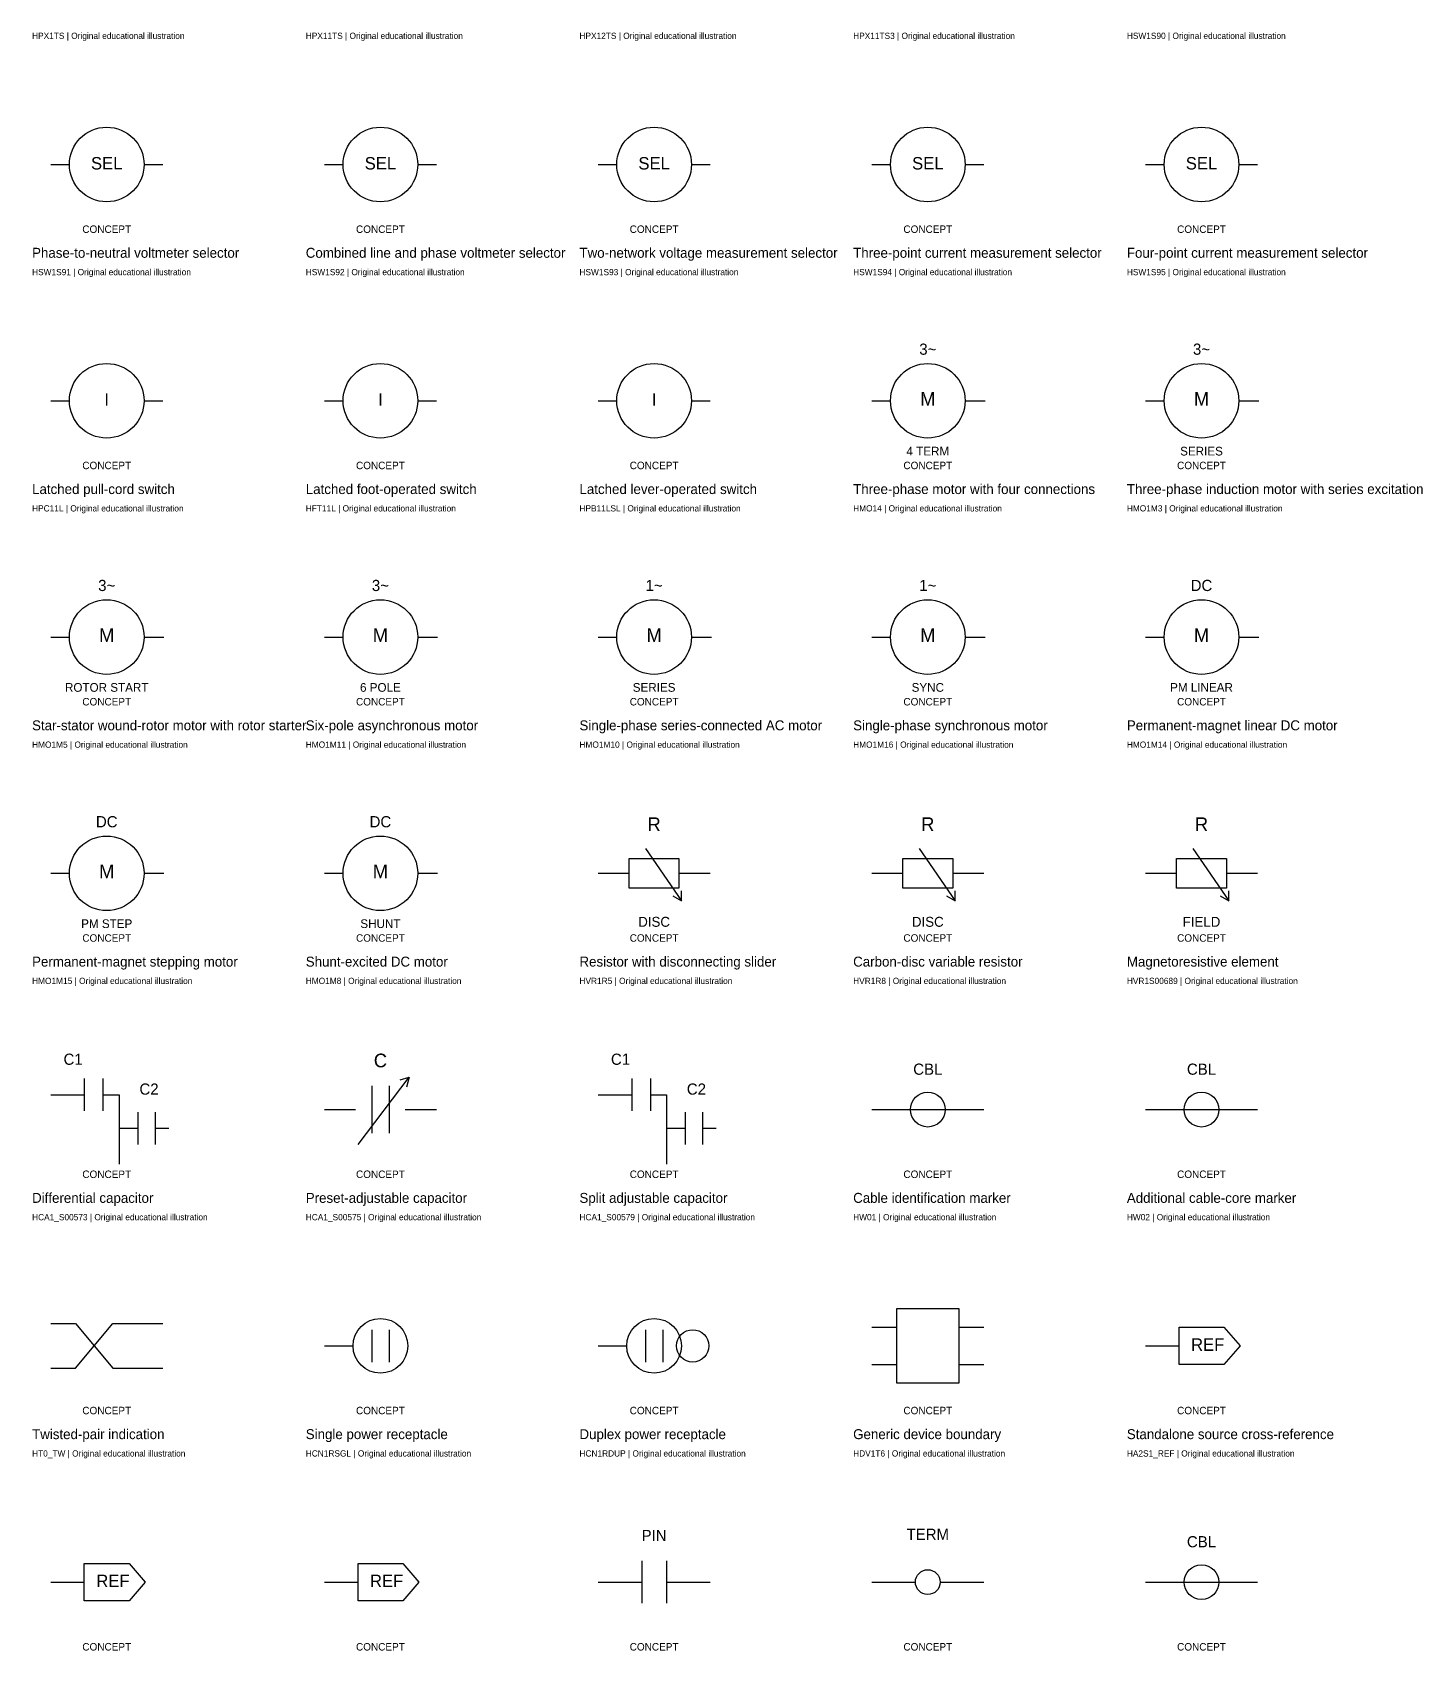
# Model space of a CAD drawing. Extents: x -25 to 1140, y -41451 to 113.
# Drawn here: x 0 to 1118, y -36285 to -34984 of the extents above; entities that cross this region are included whole.
import ezdxf
from ezdxf.enums import TextEntityAlignment as Align

# ---------------------------------------------------------------- set-up
doc = ezdxf.new("R2010")
doc.units = 0
doc.layers.add('REFERENCE', color=7, linetype='CONTINUOUS')

# ---------------------------------------------------------------- blocks, each defined once
blk = doc.blocks.new('REF_IEC_PHASE_TO_NEUTRAL_VOLTMETER_SELECTOR')
at = {"layer": 'REFERENCE'}
for p, q in [((15, 60), (30, 60)), ((90, 60), (105, 60))]:
    blk.add_line(p, q, dxfattribs=at)
blk.add_circle((60, 60), 30, dxfattribs=at)
for s, height, p in [('SEL', 10, (60, 56)), ('CONCEPT', 6, (60, 5))]:
    blk.add_text(s, height=height, dxfattribs=at).set_placement(p, align=Align.CENTER)
blk = doc.blocks.new('REF_IEC_COMBINED_LINE_AND_PHASE_VOLTMETER_SELECTOR')
at = {"layer": 'REFERENCE'}
for p, q in [((15, 60), (30, 60)), ((90, 60), (105, 60))]:
    blk.add_line(p, q, dxfattribs=at)
blk.add_circle((60, 60), 30, dxfattribs=at)
for s, height, p in [('SEL', 10, (60, 56)), ('CONCEPT', 6, (60, 5))]:
    blk.add_text(s, height=height, dxfattribs=at).set_placement(p, align=Align.CENTER)
blk = doc.blocks.new('REF_IEC_TWO_NETWORK_VOLTAGE_MEASUREMENT_SELECTOR')
at = {"layer": 'REFERENCE'}
for p, q in [((15, 60), (30, 60)), ((90, 60), (105, 60))]:
    blk.add_line(p, q, dxfattribs=at)
blk.add_circle((60, 60), 30, dxfattribs=at)
for s, height, p in [('SEL', 10, (60, 56)), ('CONCEPT', 6, (60, 5))]:
    blk.add_text(s, height=height, dxfattribs=at).set_placement(p, align=Align.CENTER)
blk = doc.blocks.new('REF_IEC_THREE_POINT_CURRENT_MEASUREMENT_SELECTOR')
at = {"layer": 'REFERENCE'}
for p, q in [((15, 60), (30, 60)), ((90, 60), (105, 60))]:
    blk.add_line(p, q, dxfattribs=at)
blk.add_circle((60, 60), 30, dxfattribs=at)
for s, height, p in [('SEL', 10, (60, 56)), ('CONCEPT', 6, (60, 5))]:
    blk.add_text(s, height=height, dxfattribs=at).set_placement(p, align=Align.CENTER)
blk = doc.blocks.new('REF_IEC_FOUR_POINT_CURRENT_MEASUREMENT_SELECTOR')
at = {"layer": 'REFERENCE'}
for p, q in [((15, 60), (30, 60)), ((90, 60), (105, 60))]:
    blk.add_line(p, q, dxfattribs=at)
blk.add_circle((60, 60), 30, dxfattribs=at)
for s, height, p in [('SEL', 10, (60, 56)), ('CONCEPT', 6, (60, 5))]:
    blk.add_text(s, height=height, dxfattribs=at).set_placement(p, align=Align.CENTER)
blk = doc.blocks.new('REF_IEC_LATCHED_PULL_CORD_SWITCH')
at = {"layer": 'REFERENCE'}
for p, q in [((15, 60), (30, 60)), ((90, 60), (105, 60))]:
    blk.add_line(p, q, dxfattribs=at)
blk.add_circle((60, 60), 30, dxfattribs=at)
for s, height, p in [('I', 10, (60, 56)), ('CONCEPT', 6, (60, 5))]:
    blk.add_text(s, height=height, dxfattribs=at).set_placement(p, align=Align.CENTER)
blk = doc.blocks.new('REF_IEC_LATCHED_FOOT_OPERATED_SWITCH')
at = {"layer": 'REFERENCE'}
for p, q in [((15, 60), (30, 60)), ((90, 60), (105, 60))]:
    blk.add_line(p, q, dxfattribs=at)
blk.add_circle((60, 60), 30, dxfattribs=at)
for s, height, p in [('I', 10, (60, 56)), ('CONCEPT', 6, (60, 5))]:
    blk.add_text(s, height=height, dxfattribs=at).set_placement(p, align=Align.CENTER)
blk = doc.blocks.new('REF_IEC_LATCHED_LEVER_OPERATED_SWITCH')
at = {"layer": 'REFERENCE'}
for p, q in [((15, 60), (30, 60)), ((90, 60), (105, 60))]:
    blk.add_line(p, q, dxfattribs=at)
blk.add_circle((60, 60), 30, dxfattribs=at)
for s, height, p in [('I', 10, (60, 56)), ('CONCEPT', 6, (60, 5))]:
    blk.add_text(s, height=height, dxfattribs=at).set_placement(p, align=Align.CENTER)
blk = doc.blocks.new('REF_IEC_THREE_PHASE_MOTOR_WITH_FOUR_CONNECTIONS')
at = {"layer": 'REFERENCE'}
for p, q in [((15, 60), (30, 60)), ((90, 60), (106, 60))]:
    blk.add_line(p, q, dxfattribs=at)
blk.add_circle((60, 60), 30, dxfattribs=at)
for s, height, p in [('3~', 9, (60, 97)), ('M', 11, (60, 56)), ('4 TERM', 7, (60, 16)), ('CONCEPT', 6, (60, 5))]:
    blk.add_text(s, height=height, dxfattribs=at).set_placement(p, align=Align.CENTER)
blk = doc.blocks.new('REF_IEC_THREE_PHASE_INDUCTION_MOTOR_WITH_SERIES_EXCITATION')
at = {"layer": 'REFERENCE'}
for p, q in [((15, 60), (30, 60)), ((90, 60), (106, 60))]:
    blk.add_line(p, q, dxfattribs=at)
blk.add_circle((60, 60), 30, dxfattribs=at)
for s, height, p in [('3~', 9, (60, 97)), ('M', 11, (60, 56)), ('SERIES', 7, (60, 16)), ('CONCEPT', 6, (60, 5))]:
    blk.add_text(s, height=height, dxfattribs=at).set_placement(p, align=Align.CENTER)
blk = doc.blocks.new('REF_IEC_STAR_STATOR_WOUND_ROTOR_MOTOR_WITH_ROTOR_STARTER')
at = {"layer": 'REFERENCE'}
for p, q in [((15, 60), (30, 60)), ((90, 60), (106, 60))]:
    blk.add_line(p, q, dxfattribs=at)
blk.add_circle((60, 60), 30, dxfattribs=at)
for s, height, p in [('3~', 9, (60, 97)), ('M', 11, (60, 56)), ('ROTOR START', 7, (60, 16)), ('CONCEPT', 6, (60, 5))]:
    blk.add_text(s, height=height, dxfattribs=at).set_placement(p, align=Align.CENTER)
blk = doc.blocks.new('REF_IEC_SIX_POLE_ASYNCHRONOUS_MOTOR')
at = {"layer": 'REFERENCE'}
for p, q in [((15, 60), (30, 60)), ((90, 60), (106, 60))]:
    blk.add_line(p, q, dxfattribs=at)
blk.add_circle((60, 60), 30, dxfattribs=at)
for s, height, p in [('3~', 9, (60, 97)), ('M', 11, (60, 56)), ('6 POLE', 7, (60, 16)), ('CONCEPT', 6, (60, 5))]:
    blk.add_text(s, height=height, dxfattribs=at).set_placement(p, align=Align.CENTER)
blk = doc.blocks.new('REF_IEC_SINGLE_PHASE_SERIES_CONNECTED_AC_MOTOR')
at = {"layer": 'REFERENCE'}
for p, q in [((15, 60), (30, 60)), ((90, 60), (106, 60))]:
    blk.add_line(p, q, dxfattribs=at)
blk.add_circle((60, 60), 30, dxfattribs=at)
for s, height, p in [('1~', 9, (60, 97)), ('M', 11, (60, 56)), ('SERIES', 7, (60, 16)), ('CONCEPT', 6, (60, 5))]:
    blk.add_text(s, height=height, dxfattribs=at).set_placement(p, align=Align.CENTER)
blk = doc.blocks.new('REF_IEC_SINGLE_PHASE_SYNCHRONOUS_MOTOR')
at = {"layer": 'REFERENCE'}
for p, q in [((15, 60), (30, 60)), ((90, 60), (106, 60))]:
    blk.add_line(p, q, dxfattribs=at)
blk.add_circle((60, 60), 30, dxfattribs=at)
for s, height, p in [('1~', 9, (60, 97)), ('M', 11, (60, 56)), ('SYNC', 7, (60, 16)), ('CONCEPT', 6, (60, 5))]:
    blk.add_text(s, height=height, dxfattribs=at).set_placement(p, align=Align.CENTER)
blk = doc.blocks.new('REF_IEC_PERMANENT_MAGNET_LINEAR_DC_MOTOR')
at = {"layer": 'REFERENCE'}
for p, q in [((15, 60), (30, 60)), ((90, 60), (106, 60))]:
    blk.add_line(p, q, dxfattribs=at)
blk.add_circle((60, 60), 30, dxfattribs=at)
for s, height, p in [('DC', 9, (60, 97)), ('M', 11, (60, 56)), ('PM LINEAR', 7, (60, 16)), ('CONCEPT', 6, (60, 5))]:
    blk.add_text(s, height=height, dxfattribs=at).set_placement(p, align=Align.CENTER)
blk = doc.blocks.new('REF_IEC_PERMANENT_MAGNET_STEPPING_MOTOR')
at = {"layer": 'REFERENCE'}
for p, q in [((15, 60), (30, 60)), ((90, 60), (106, 60))]:
    blk.add_line(p, q, dxfattribs=at)
blk.add_circle((60, 60), 30, dxfattribs=at)
for s, height, p in [('DC', 9, (60, 97)), ('M', 11, (60, 56)), ('PM STEP', 7, (60, 16)), ('CONCEPT', 6, (60, 5))]:
    blk.add_text(s, height=height, dxfattribs=at).set_placement(p, align=Align.CENTER)
blk = doc.blocks.new('REF_IEC_SHUNT_EXCITED_DC_MOTOR')
at = {"layer": 'REFERENCE'}
for p, q in [((15, 60), (30, 60)), ((90, 60), (106, 60))]:
    blk.add_line(p, q, dxfattribs=at)
blk.add_circle((60, 60), 30, dxfattribs=at)
for s, height, p in [('DC', 9, (60, 97)), ('M', 11, (60, 56)), ('SHUNT', 7, (60, 16)), ('CONCEPT', 6, (60, 5))]:
    blk.add_text(s, height=height, dxfattribs=at).set_placement(p, align=Align.CENTER)
blk = doc.blocks.new('REF_IEC_RESISTOR_WITH_DISCONNECTING_SLIDER')
at = {"layer": 'REFERENCE'}
for p, q in [((53, 80), (82, 38)), ((40, 72), (80, 72)), ((40, 48), (40, 72)), ((80, 72), (80, 48)), ((15, 60), (40, 60)), ((80, 60), (105, 60)), ((80, 48), (40, 48)), ((75, 42), (82, 38)), ((82, 38), (82, 46))]:
    blk.add_line(p, q, dxfattribs=at)
for s, height, p in [('R', 11, (60, 94)), ('DISC', 8, (60, 17)), ('CONCEPT', 6, (60, 5))]:
    blk.add_text(s, height=height, dxfattribs=at).set_placement(p, align=Align.CENTER)
blk = doc.blocks.new('REF_IEC_CARBON_DISC_VARIABLE_RESISTOR')
at = {"layer": 'REFERENCE'}
for p, q in [((53, 80), (82, 38)), ((40, 72), (80, 72)), ((40, 48), (40, 72)), ((80, 72), (80, 48)), ((15, 60), (40, 60)), ((80, 60), (105, 60)), ((80, 48), (40, 48)), ((75, 42), (82, 38)), ((82, 38), (82, 46))]:
    blk.add_line(p, q, dxfattribs=at)
for s, height, p in [('R', 11, (60, 94)), ('DISC', 8, (60, 17)), ('CONCEPT', 6, (60, 5))]:
    blk.add_text(s, height=height, dxfattribs=at).set_placement(p, align=Align.CENTER)
blk = doc.blocks.new('REF_IEC_MAGNETORESISTIVE_ELEMENT')
at = {"layer": 'REFERENCE'}
for p, q in [((53, 80), (82, 38)), ((40, 72), (80, 72)), ((40, 48), (40, 72)), ((80, 72), (80, 48)), ((15, 60), (40, 60)), ((80, 60), (105, 60)), ((80, 48), (40, 48)), ((75, 42), (82, 38)), ((82, 38), (82, 46))]:
    blk.add_line(p, q, dxfattribs=at)
for s, height, p in [('R', 11, (60, 94)), ('FIELD', 8, (60, 17)), ('CONCEPT', 6, (60, 5))]:
    blk.add_text(s, height=height, dxfattribs=at).set_placement(p, align=Align.CENTER)
blk = doc.blocks.new('REF_IEC_DIFFERENTIAL_CAPACITOR')
at = {"layer": 'REFERENCE'}
for p, q in [((42, 85), (42, 59)), ((57, 85), (57, 59)), ((15, 72), (42, 72)), ((57, 72), (70, 72)), ((70, 72), (70, 45)), ((70, 60), (70, 16)), ((85, 58), (85, 32)), ((99, 58), (99, 32)), ((70, 45), (85, 45)), ((99, 45), (110, 45))]:
    blk.add_line(p, q, dxfattribs=at)
for s, height, p in [('C1', 9, (33, 96)), ('C2', 9, (94, 72)), ('CONCEPT', 6, (60, 5))]:
    blk.add_text(s, height=height, dxfattribs=at).set_placement(p, align=Align.CENTER)
blk = doc.blocks.new('REF_IEC_PRESET_ADJUSTABLE_CAPACITOR')
at = {"layer": 'REFERENCE'}
for p, q in [((42, 32), (83, 86)), ((53, 79), (53, 41)), ((67, 79), (67, 41)), ((76, 84), (83, 86)), ((83, 86), (81, 78)), ((15, 60), (40, 60)), ((80, 60), (105, 60))]:
    blk.add_line(p, q, dxfattribs=at)
for s, height, p in [('C', 11, (60, 94)), ('CONCEPT', 6, (60, 5))]:
    blk.add_text(s, height=height, dxfattribs=at).set_placement(p, align=Align.CENTER)
blk = doc.blocks.new('REF_IEC_SPLIT_ADJUSTABLE_CAPACITOR')
at = {"layer": 'REFERENCE'}
for p, q in [((42, 85), (42, 59)), ((57, 85), (57, 59)), ((15, 72), (42, 72)), ((57, 72), (70, 72)), ((70, 72), (70, 45)), ((70, 60), (70, 16)), ((85, 58), (85, 32)), ((99, 58), (99, 32)), ((70, 45), (85, 45)), ((99, 45), (110, 45))]:
    blk.add_line(p, q, dxfattribs=at)
for s, height, p in [('C1', 9, (33, 96)), ('C2', 9, (94, 72)), ('CONCEPT', 6, (60, 5))]:
    blk.add_text(s, height=height, dxfattribs=at).set_placement(p, align=Align.CENTER)
blk = doc.blocks.new('REF_IEC_CABLE_IDENTIFICATION_MARKER')
at = {"layer": 'REFERENCE'}
blk.add_line((15, 60), (105, 60), dxfattribs=at)
blk.add_circle((60, 60), 14, dxfattribs=at)
for s, height, p in [('CBL', 9, (60, 88)), ('CONCEPT', 6, (60, 5))]:
    blk.add_text(s, height=height, dxfattribs=at).set_placement(p, align=Align.CENTER)
blk = doc.blocks.new('REF_IEC_ADDITIONAL_CABLE_CORE_MARKER')
at = {"layer": 'REFERENCE'}
blk.add_line((15, 60), (105, 60), dxfattribs=at)
blk.add_circle((60, 60), 14, dxfattribs=at)
for s, height, p in [('CBL', 9, (60, 88)), ('CONCEPT', 6, (60, 5))]:
    blk.add_text(s, height=height, dxfattribs=at).set_placement(p, align=Align.CENTER)
blk = doc.blocks.new('REF_IEC_TWISTED_PAIR_INDICATION')
at = {"layer": 'REFERENCE'}
for p, q in [((15, 78), (35, 78)), ((35, 78), (65, 42)), ((35, 42), (65, 78)), ((65, 78), (105, 78)), ((15, 42), (35, 42)), ((65, 42), (105, 42))]:
    blk.add_line(p, q, dxfattribs=at)
blk.add_text('CONCEPT', height=6, dxfattribs=at).set_placement((60, 5), align=Align.CENTER)
blk = doc.blocks.new('REF_IEC_SINGLE_POWER_RECEPTACLE')
at = {"layer": 'REFERENCE'}
for p, q in [((53, 73), (53, 47)), ((67, 73), (67, 47)), ((15, 60), (38, 60))]:
    blk.add_line(p, q, dxfattribs=at)
blk.add_circle((60, 60), 22, dxfattribs=at)
blk.add_text('CONCEPT', height=6, dxfattribs=at).set_placement((60, 5), align=Align.CENTER)
blk = doc.blocks.new('REF_IEC_DUPLEX_POWER_RECEPTACLE')
at = {"layer": 'REFERENCE'}
for p, q in [((53, 73), (53, 47)), ((67, 73), (67, 47)), ((15, 60), (38, 60))]:
    blk.add_line(p, q, dxfattribs=at)
for centre, radius in [((60, 60), 22), ((91, 60), 13)]:
    blk.add_circle(centre, radius, dxfattribs=at)
blk.add_text('CONCEPT', height=6, dxfattribs=at).set_placement((60, 5), align=Align.CENTER)
blk = doc.blocks.new('REF_IEC_GENERIC_DEVICE_BOUNDARY')
at = {"layer": 'REFERENCE'}
for p, q in [((35, 90), (85, 90)), ((35, 30), (35, 90)), ((85, 90), (85, 30)), ((15, 75), (35, 75)), ((85, 75), (105, 75)), ((15, 45), (35, 45)), ((85, 45), (105, 45)), ((85, 30), (35, 30))]:
    blk.add_line(p, q, dxfattribs=at)
blk.add_text('CONCEPT', height=6, dxfattribs=at).set_placement((60, 5), align=Align.CENTER)
blk = doc.blocks.new('REF_IEC_STANDALONE_SOURCE_CROSS_REFERENCE')
at = {"layer": 'REFERENCE'}
for p, q in [((42, 75), (78, 75)), ((42, 45), (42, 75)), ((78, 75), (91, 60)), ((15, 60), (42, 60)), ((91, 60), (78, 45)), ((78, 45), (42, 45))]:
    blk.add_line(p, q, dxfattribs=at)
for s, height, p in [('REF', 10, (65, 56)), ('CONCEPT', 6, (60, 5))]:
    blk.add_text(s, height=height, dxfattribs=at).set_placement(p, align=Align.CENTER)
blk = doc.blocks.new('REF_IEC_STANDALONE_DESTINATION_CROSS_REFERENCE')
at = {"layer": 'REFERENCE'}
for p, q in [((42, 75), (78, 75)), ((42, 45), (42, 75)), ((78, 75), (91, 60)), ((15, 60), (42, 60)), ((91, 60), (78, 45)), ((78, 45), (42, 45))]:
    blk.add_line(p, q, dxfattribs=at)
for s, height, p in [('REF', 10, (65, 56)), ('CONCEPT', 6, (60, 5))]:
    blk.add_text(s, height=height, dxfattribs=at).set_placement(p, align=Align.CENTER)
blk = doc.blocks.new('REF_IEC_REFERENCE_ONLY_WIRE_ARROW')
at = {"layer": 'REFERENCE'}
for p, q in [((42, 75), (78, 75)), ((42, 45), (42, 75)), ((78, 75), (91, 60)), ((15, 60), (42, 60)), ((91, 60), (78, 45)), ((78, 45), (42, 45))]:
    blk.add_line(p, q, dxfattribs=at)
for s, height, p in [('REF', 10, (65, 56)), ('CONCEPT', 6, (60, 5))]:
    blk.add_text(s, height=height, dxfattribs=at).set_placement(p, align=Align.CENTER)
blk = doc.blocks.new('REF_IEC_ONE_LINE_CONNECTOR_REPRESENTATION')
at = {"layer": 'REFERENCE'}
for p, q in [((50, 77), (50, 43)), ((70, 77), (70, 43)), ((15, 60), (50, 60)), ((70, 60), (105, 60))]:
    blk.add_line(p, q, dxfattribs=at)
for s, height, p in [('PIN', 9, (60, 93)), ('CONCEPT', 6, (60, 5))]:
    blk.add_text(s, height=height, dxfattribs=at).set_placement(p, align=Align.CENTER)
blk = doc.blocks.new('REF_IEC_ONE_LINE_TERMINAL_REPRESENTATION')
at = {"layer": 'REFERENCE'}
for p, q in [((15, 60), (50, 60)), ((70, 60), (105, 60))]:
    blk.add_line(p, q, dxfattribs=at)
blk.add_circle((60, 60), 10, dxfattribs=at)
for s, height, p in [('TERM', 9, (60, 94)), ('CONCEPT', 6, (60, 5))]:
    blk.add_text(s, height=height, dxfattribs=at).set_placement(p, align=Align.CENTER)
blk = doc.blocks.new('REF_IEC_ONE_LINE_CABLE_IDENTIFICATION')
at = {"layer": 'REFERENCE'}
blk.add_line((15, 60), (105, 60), dxfattribs=at)
blk.add_circle((60, 60), 14, dxfattribs=at)
for s, height, p in [('CBL', 9, (60, 88)), ('CONCEPT', 6, (60, 5))]:
    blk.add_text(s, height=height, dxfattribs=at).set_placement(p, align=Align.CENTER)

msp = doc.modelspace()

# ---------------------------------------------------------------- block references
at = {"layer": 'REFERENCE'}
for name, p in [('REF_IEC_PHASE_TO_NEUTRAL_VOLTMETER_SELECTOR', (0, -35150)), ('REF_IEC_COMBINED_LINE_AND_PHASE_VOLTMETER_SELECTOR', (220, -35150)), ('REF_IEC_TWO_NETWORK_VOLTAGE_MEASUREMENT_SELECTOR', (440, -35150)), ('REF_IEC_THREE_POINT_CURRENT_MEASUREMENT_SELECTOR', (660, -35150)), ('REF_IEC_FOUR_POINT_CURRENT_MEASUREMENT_SELECTOR', (880, -35150)), ('REF_IEC_THREE_PHASE_MOTOR_WITH_FOUR_CONNECTIONS', (660, -35340)), ('REF_IEC_THREE_PHASE_INDUCTION_MOTOR_WITH_SERIES_EXCITATION', (880, -35340)), ('REF_IEC_LATCHED_PULL_CORD_SWITCH', (0, -35340)), ('REF_IEC_LATCHED_FOOT_OPERATED_SWITCH', (220, -35340)), ('REF_IEC_LATCHED_LEVER_OPERATED_SWITCH', (440, -35340)), ('REF_IEC_STAR_STATOR_WOUND_ROTOR_MOTOR_WITH_ROTOR_STARTER', (0, -35530)), ('REF_IEC_SIX_POLE_ASYNCHRONOUS_MOTOR', (220, -35530)), ('REF_IEC_SINGLE_PHASE_SERIES_CONNECTED_AC_MOTOR', (440, -35530)), ('REF_IEC_SINGLE_PHASE_SYNCHRONOUS_MOTOR', (660, -35530)), ('REF_IEC_PERMANENT_MAGNET_LINEAR_DC_MOTOR', (880, -35530)), ('REF_IEC_PERMANENT_MAGNET_STEPPING_MOTOR', (0, -35720)), ('REF_IEC_SHUNT_EXCITED_DC_MOTOR', (220, -35720)), ('REF_IEC_RESISTOR_WITH_DISCONNECTING_SLIDER', (440, -35720)), ('REF_IEC_CARBON_DISC_VARIABLE_RESISTOR', (660, -35720)), ('REF_IEC_MAGNETORESISTIVE_ELEMENT', (880, -35720)), ('REF_IEC_DIFFERENTIAL_CAPACITOR', (0, -35910)), ('REF_IEC_PRESET_ADJUSTABLE_CAPACITOR', (220, -35910)), ('REF_IEC_SPLIT_ADJUSTABLE_CAPACITOR', (440, -35910)), ('REF_IEC_CABLE_IDENTIFICATION_MARKER', (660, -35910)), ('REF_IEC_ADDITIONAL_CABLE_CORE_MARKER', (880, -35910)), ('REF_IEC_SINGLE_POWER_RECEPTACLE', (220, -36100)), ('REF_IEC_DUPLEX_POWER_RECEPTACLE', (440, -36100)), ('REF_IEC_GENERIC_DEVICE_BOUNDARY', (660, -36100)), ('REF_IEC_TWISTED_PAIR_INDICATION', (0, -36100)), ('REF_IEC_STANDALONE_SOURCE_CROSS_REFERENCE', (880, -36100)), ('REF_IEC_ONE_LINE_CONNECTOR_REPRESENTATION', (440, -36290)), ('REF_IEC_ONE_LINE_TERMINAL_REPRESENTATION', (660, -36290)), ('REF_IEC_ONE_LINE_CABLE_IDENTIFICATION', (880, -36290)), ('REF_IEC_STANDALONE_DESTINATION_CROSS_REFERENCE', (0, -36290)), ('REF_IEC_REFERENCE_ONLY_WIRE_ARROW', (220, -36290))]:
    msp.add_blockref(name, p, dxfattribs=at)

# ---------------------------------------------------------------- texts
for s, height, p in [('HPX1TS | Original educational illustration', 5, (0, -34989)), ('HPX11TS | Original educational illustration', 5, (220, -34989)), ('HPX12TS | Original educational illustration', 5, (440, -34989)), ('HPX11TS3 | Original educational illustration', 5, (660, -34989)), ('HSW1S90 | Original educational illustration', 5, (880, -34989)), ('Phase-to-neutral voltmeter selector', 8, (0, -35165)), ('Combined line and phase voltmeter selector', 8, (220, -35165)), ('Two-network voltage measurement selector', 8, (440, -35165)), ('Three-point current measurement selector', 8, (660, -35165)), ('Four-point current measurement selector', 8, (880, -35165)), ('HSW1S91 | Original educational illustration', 5, (0, -35179)), ('HSW1S92 | Original educational illustration', 5, (220, -35179)), ('HSW1S93 | Original educational illustration', 5, (440, -35179)), ('HSW1S94 | Original educational illustration', 5, (660, -35179)), ('HSW1S95 | Original educational illustration', 5, (880, -35179)), ('Latched pull-cord switch', 8, (0, -35355)), ('Latched foot-operated switch', 8, (220, -35355)), ('Latched lever-operated switch', 8, (440, -35355)), ('Three-phase motor with four connections', 8, (660, -35355)), ('Three-phase induction motor with series excitation', 8, (880, -35355)), ('HPC11L | Original educational illustration', 5, (0, -35369)), ('HFT11L | Original educational illustration', 5, (220, -35369)), ('HPB11LSL | Original educational illustration', 5, (440, -35369)), ('HMO14 | Original educational illustration', 5, (660, -35369)), ('HMO1M3 | Original educational illustration', 5, (880, -35369)), ('Star-stator wound-rotor motor with rotor starter', 8, (0, -35545)), ('Six-pole asynchronous motor', 8, (220, -35545)), ('Single-phase series-connected AC motor', 8, (440, -35545)), ('Single-phase synchronous motor', 8, (660, -35545)), ('Permanent-magnet linear DC motor', 8, (880, -35545)), ('HMO1M5 | Original educational illustration', 5, (0, -35559)), ('HMO1M11 | Original educational illustration', 5, (220, -35559)), ('HMO1M10 | Original educational illustration', 5, (440, -35559)), ('HMO1M16 | Original educational illustration', 5, (660, -35559)), ('HMO1M14 | Original educational illustration', 5, (880, -35559)), ('Permanent-magnet stepping motor', 8, (0, -35735)), ('Shunt-excited DC motor', 8, (220, -35735)), ('Resistor with disconnecting slider', 8, (440, -35735)), ('Carbon-disc variable resistor', 8, (660, -35735)), ('Magnetoresistive element', 8, (880, -35735)), ('HMO1M15 | Original educational illustration', 5, (0, -35749)), ('HMO1M8 | Original educational illustration', 5, (220, -35749)), ('HVR1R5 | Original educational illustration', 5, (440, -35749)), ('HVR1R8 | Original educational illustration', 5, (660, -35749)), ('HVR1S00689 | Original educational illustration', 5, (880, -35749)), ('Differential capacitor', 8, (0, -35925)), ('Preset-adjustable capacitor', 8, (220, -35925)), ('Split adjustable capacitor', 8, (440, -35925)), ('Cable identification marker', 8, (660, -35925)), ('Additional cable-core marker', 8, (880, -35925)), ('HCA1_S00573 | Original educational illustration', 5, (0, -35939)), ('HCA1_S00575 | Original educational illustration', 5, (220, -35939)), ('HCA1_S00579 | Original educational illustration', 5, (440, -35939)), ('HW01 | Original educational illustration', 5, (660, -35939)), ('HW02 | Original educational illustration', 5, (880, -35939)), ('Twisted-pair indication', 8, (0, -36115)), ('Single power receptacle', 8, (220, -36115)), ('Duplex power receptacle', 8, (440, -36115)), ('Generic device boundary', 8, (660, -36115)), ('Standalone source cross-reference', 8, (880, -36115)), ('HT0_TW | Original educational illustration', 5, (0, -36129)), ('HCN1RSGL | Original educational illustration', 5, (220, -36129)), ('HCN1RDUP | Original educational illustration', 5, (440, -36129)), ('HDV1T6 | Original educational illustration', 5, (660, -36129)), ('HA2S1_REF | Original educational illustration', 5, (880, -36129))]:
    msp.add_text(s, height=height, dxfattribs=at).set_placement(p)

doc.saveas('drawing.dxf')
